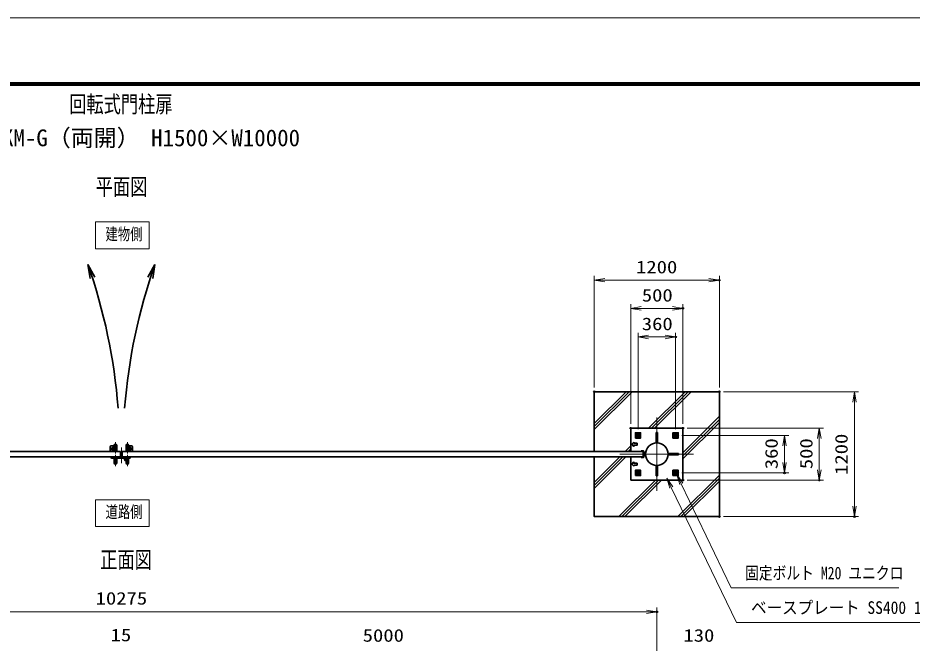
# Model space of a CAD drawing. Units: millimetres at full size. Extents: x -11880 to 11880, y -8400 to 8400.
# Drawn here: x -1142 to 7438, y 2397 to 8400 of the extents above; entities that cross this region are included whole.
import ezdxf
from ezdxf.enums import TextEntityAlignment as Align

# ---------------------------------------------------------------- set-up
doc = ezdxf.new("R2010")
doc.units = ezdxf.units.MM
doc.header["$LTSCALE"] = 30
doc.header["$PDMODE"] = 32
doc.header["$PDSIZE"] = 15
for name, pattern in [('DASHED', [7.5, 6, -1.5]), ('USER1', [18, 12, -1.5, 3, -1.5]), ('USER2', [9, 6, -0.75, 1.5, -0.75])]:
    doc.linetypes.add(name, pattern=pattern)
for name, color, linetype, lineweight in [('0-0_D-TTL', 7, 'Continuous', 18), ('0-1_外形線', 7, 'Continuous', 35), ('0-2_軸線', 200, 'USER1', 15), ('0-3_細線', 2, 'Continuous', 35), ('0-4_寸法線', 4, 'Continuous', 18), ('0-5_0', 7, 'Continuous', 18), ('0-7_隠れ線', 140, 'DASHED', 18), ('0-A_AM_0N', 7, 'Continuous', 50), ('0-B_AM_7N', 6, 'USER2', 18), ('1-2_AM_4N', 4, 'Continuous', 25), ('1-5_ハッチング', 253, 'Continuous', 13)]:
    doc.layers.add(name, color=color, linetype=linetype, lineweight=lineweight)
for name, color, linetype in [('0-6_Defpoints', 7, 'Continuous'), ('0-E_文字3', 254, 'Continuous'), ('1-4_文字', 254, 'Continuous')]:
    doc.layers.add(name, color=color, linetype=linetype)
doc.styles.add('ＭＳ ゴシック', font='')
doc.styles.get('ＭＳ ゴシック').set_extended_font_data('MS Gothic')

# ---------------------------------------------------------------- blocks, each defined once
blk = doc.blocks.new('A$C4093506B')
at = {"layer": '0-1_外形線'}
for p, q in [((-373.3, 0), (376.7, 0)), ((-373.3, -1755), (-373.3, 0)), ((376.7, -1755), (376.7, 0))]:
    blk.add_line(p, q, dxfattribs=at)
blk.add_arc((1.7, -1755), 375, 180, 0, dxfattribs=at)
at = {"layer": '0-2_軸線', "linetype": 'USER2'}
blk.add_line((1.7, 532.5), (1.7, -2662.5), dxfattribs=at)
blk = doc.blocks.new('A$C031A601E')
at = {"layer": '0-1_外形線'}
for p, q in [((-914.7, 739.2), (-914.7, -610.8)), ((-614.7, -910.8), (585.3, -910.8))]:
    blk.add_line(p, q, dxfattribs=at)
blk.add_lwpolyline([(885.3, -610.8), (885.3, 739.2), (-914.7, 739.2)], dxfattribs=at)
for centre, start, end in [((-614.7, -610.8), 180, 270), ((585.3, -610.8), 270, 0)]:
    blk.add_arc(centre, 300, start, end, dxfattribs=at)
at = {"layer": '0-2_軸線'}
for q in [(-14.7, 645.4), (-670.9, -10.8), (641.6, -10.8), (-14.7, -667.1)]:
    blk.add_line((-14.7, -10.8), q, dxfattribs=at)
at = {"layer": '0-3_細線'}
blk.add_circle((-14.7, -10.8), 525, dxfattribs=at)
at = {"layer": '0-7_隠れ線', "linetype": 'Continuous'}
blk.add_line((-914.7, 589.2), (885.3, 589.2), dxfattribs=at)
at = {"layer": '0-7_隠れ線'}
for radius in [420, 315, 285]:
    blk.add_circle((-14.7, -10.8), radius, dxfattribs=at)
blk = doc.blocks.new('U50')
at = {"layer": '0-A_AM_0N'}
blk.add_lwpolyline([(19884584.1, 87175307.4), (19885034.1, 87175047.6), (19885484.1, 87175307.4), (19885484.1, 87175827), (19885034.1, 87176086.8), (19884584.1, 87175827)], close=True, dxfattribs=at)
for radius in [450, 259.4]:
    blk.add_circle((19885034.1, 87175567.2), radius, dxfattribs=at)
at = {"layer": '0-B_AM_7N'}
for p, q in [((19884462.5, 87175567.2), (19885605.7, 87175567.2)), ((19885034.1, 87176138.7), (19885034.1, 87174995.6))]:
    blk.add_line(p, q, dxfattribs=at)
at = {"layer": '1-2_AM_4N'}
blk.add_arc((19885034.1, 87175567.2), 300, 260, 170, dxfattribs=at)
blk = doc.blocks.new('U51')
at = {"layer": '0-A_AM_0N'}
blk.add_lwpolyline([(19895384.1, 87175307.4), (19895834.1, 87175047.6), (19896284.1, 87175307.4), (19896284.1, 87175827), (19895834.1, 87176086.8), (19895384.1, 87175827)], close=True, dxfattribs=at)
for radius in [450, 259.4]:
    blk.add_circle((19895834.1, 87175567.2), radius, dxfattribs=at)
at = {"layer": '0-B_AM_7N'}
for p, q in [((19895262.5, 87175567.2), (19896405.7, 87175567.2)), ((19895834.1, 87176138.7), (19895834.1, 87174995.6))]:
    blk.add_line(p, q, dxfattribs=at)
at = {"layer": '1-2_AM_4N'}
blk.add_arc((19895834.1, 87175567.2), 300, 260, 170, dxfattribs=at)
blk = doc.blocks.new('U52')
at = {"layer": '0-A_AM_0N'}
blk.add_lwpolyline([(19895384.1, 87164507.4), (19895834.1, 87164247.6), (19896284.1, 87164507.4), (19896284.1, 87165027), (19895834.1, 87165286.8), (19895384.1, 87165027)], close=True, dxfattribs=at)
for radius in [450, 259.4]:
    blk.add_circle((19895834.1, 87164767.2), radius, dxfattribs=at)
at = {"layer": '0-B_AM_7N'}
for p, q in [((19895262.5, 87164767.2), (19896405.7, 87164767.2)), ((19895834.1, 87165338.7), (19895834.1, 87164195.6))]:
    blk.add_line(p, q, dxfattribs=at)
at = {"layer": '1-2_AM_4N'}
blk.add_arc((19895834.1, 87164767.2), 300, 260, 170, dxfattribs=at)
blk = doc.blocks.new('U53')
at = {"layer": '0-A_AM_0N'}
blk.add_lwpolyline([(19884584.1, 87164507.4), (19885034.1, 87164247.6), (19885484.1, 87164507.4), (19885484.1, 87165027), (19885034.1, 87165286.8), (19884584.1, 87165027)], close=True, dxfattribs=at)
for radius in [450, 259.4]:
    blk.add_circle((19885034.1, 87164767.2), radius, dxfattribs=at)
at = {"layer": '0-B_AM_7N'}
for p, q in [((19884462.5, 87164767.2), (19885605.7, 87164767.2)), ((19885034.1, 87165338.7), (19885034.1, 87164195.6))]:
    blk.add_line(p, q, dxfattribs=at)
at = {"layer": '1-2_AM_4N'}
blk.add_arc((19885034.1, 87164767.2), 300, 260, 170, dxfattribs=at)
blk = doc.blocks.new('ddgfdgggg')
at = {"layer": '0-1_外形線'}
for p, q in [((0, 720), (8880, 720)), ((0, 360), (8880, 360)), ((360, 0), (360, 360)), ((720, 0), (720, 360)), ((3480, 240), (3480, 360)), ((3540, 144), (3540, 240)), ((4620, 240), (4620, 144)), ((7080, 240), (7080, 360)), ((8280, 240), (7080, 240)), ((7140, 144), (7140, 240)), ((8220, 240), (8220, 144)), ((8280, 360), (8280, 240)), ((8880, 360), (8880, 720)), ((13680, 240), (13680, 720)), ((13680, 720), (19680, 720)), ((13680, 240), (19680, 240)), ((14340, 24), (14340, 120)), ((15180, -360), (15180, 240)), ((15420, 120), (15420, 24)), ((17940, 24), (17940, 120)), ((18180, -360), (18180, 240)), ((19020, 120), (19020, 24)), ((19680, 720), (19680, 240)), ((0, -720), (20459.5, -720)), ((623.5, -360), (20506.9, -360)), ((4320, -156), (3840, -156)), ((7920, -156), (7440, -156)), ((15120, -276), (14640, -276)), ((15000, -2400), (15000, -1320)), ((15240, -1080), (18120, -1080)), ((15960, -1080), (15960, -720)), ((15960, -1595), (17400, -1595)), ((17400, -1080), (17400, -720)), ((18720, -276), (18240, -276)), ((18360, -2400), (18360, -1320)), ((21386.8, -968.5), (20459.5, -720)), ((21480, -620.7), (20506.9, -360)), ((21386.8, -968.5), (21480, -620.7))]:
    blk.add_line(p, q, dxfattribs=at)
for points in [[(4680, 360), (4680, 240), (3480, 240)], [(15480, 240), (15480, 120), (14280, 120), (14280, 240)], [(19080, 240), (19080, 120), (17880, 120), (17880, 240)]]:
    blk.add_lwpolyline(points, dxfattribs=at)
for centre, radius, start, end in [((0, 0), 720, 90, 0), ((0, 0), 360, 90, 0), ((3840, 144), 300, 180, 270), ((4320, 144), 300, 270, 0.00002), ((7440, 144), 300, 180, 270), ((7920, 144), 300, 270, 0.00002), ((14640, 24), 300, 180, 270), ((15120, 24), 300, 270, 0.00002), ((18240, 24), 300, 180, 270), ((18720, 24), 300, 270, 0.00002), ((15240, -1320), 240, 90.00002, 180), ((16680, -2400), 1680, 180, 0), ((16680, -2400), 1080, 131.8103, 48.18971), ((18120, -1320), 240, 0.00002, 90.00002)]:
    blk.add_arc(centre, radius, start, end, dxfattribs=at)
at = {"layer": '0-2_軸線'}
for q in [(0, 1526.2), (0, -1526.2), (1526.2, 0)]:
    blk.add_line((0, 0), q, dxfattribs=at)
at = {"layer": '0-7_隠れ線', "linetype": 'Continuous'}
for p, q in [((16080, 720), (16380, 420)), ((16380, 420), (16980, 420)), ((16380, -1080), (16380, 420)), ((16500, -1080), (16500, 420)), ((16860, -1080), (16860, 420)), ((17280, 720), (16980, 420)), ((16980, -1080), (16980, 420)), ((15960, -720), (15960, -360)), ((17400, -720), (17400, -360))]:
    blk.add_line(p, q, dxfattribs=at)
blk = doc.blocks.new('_Open')
at = {"layer": '0-5_0', "color": 4}
blk.add_line((-30, 5), (0, 0), dxfattribs=at)
blk.add_lwpolyline([(-30, -5), (0, 0), (-30, 0)], dxfattribs=at)
blk = doc.blocks.new('S36')
at = {"layer": '0-4_寸法線'}
for points in [[(19960103, 87131631.1), (19911810.2, 87131631.1), (19897488.6, 87161644.7), (19896196.6, 87164352.2)], [(19897939.9, 87161860), (19896196.6, 87164352.2), (19897037.3, 87161429.4)]]:
    blk.add_lwpolyline(points, dxfattribs=at)
at = {"layer": '0-4_寸法線', "color": 254, "style": 'ＭＳ ゴシック', "width": 0.8}
blk.add_text('固定ボルト M20 ユニクロ', height=3637, dxfattribs=at).set_placement((19915819.2, 87133031.6), align=Align.BOTTOM_LEFT)
blk = doc.blocks.new('S37')
at = {"layer": '0-4_寸法線'}
for points in [[(19967346.2, 87121674), (19913379.8, 87121674), (19894596, 87160581), (19893291.7, 87163282.6)], [(19895046.3, 87160798.4), (19893291.7, 87163282.6), (19894145.8, 87160363.6)]]:
    blk.add_lwpolyline(points, dxfattribs=at)
at = {"layer": '0-4_寸法線', "color": 254, "style": 'ＭＳ ゴシック', "width": 0.9}
blk.add_text('ベースプレート SS400 19t', height=3637, dxfattribs=at).set_placement((19917579.8, 87123074.6), align=Align.BOTTOM_LEFT)

msp = doc.modelspace()

# ---------------------------------------------------------------- linework, layer by layer
at = {"layer": '0-0_D-TTL'}
for points in [[(-11879.94, -8400.34), (11880.06, -8400.34), (11880.06, 8399.66), (-11879.94, 8399.66)], [(-11116.23, 7779.09), (11116.34, 7779.09), (11116.34, -7778.06), (-11116.23, -7778.06)], [(-11109.16, 7772.02), (11109.27, 7772.02), (11109.27, -7770.98), (-11109.16, -7770.98)], [(-11102.09, 7764.94), (11102.2, 7764.94), (11102.2, -7763.91), (-11102.09, -7763.91)], [(-11095.01, 7757.87), (11095.13, 7757.87), (11095.13, -7756.84), (-11095.01, -7756.84)], [(-11087.94, 7750.8), (11088.06, 7750.8), (11088.06, -7749.77), (-11087.94, -7749.77)]]:
    msp.add_lwpolyline(points, close=True, dxfattribs=at)
at = {"layer": '0-1_外形線'}
for p, q in [((4388.1, 4235.92), (4388.1, 4810.92)), ((4738.1, 4460.92), (4738.1, 4235.92)), ((5238.1, 4460.92), (4738.1, 4460.92)), ((5238.1, 3960.92), (5238.1, 4460.92)), ((4838.1, 4241.92), (4858.1, 4241.92)), ((4858.1, 4185.92), (4858.1, 4235.92)), ((4864.1, 4235.92), (4864.1, 4185.92)), ((4864.1, 4223.42), (4880.67, 4223.42)), ((4738.1, 4185.92), (4738.1, 3960.92)), ((4880.67, 4198.42), (4864.1, 4198.42)), ((4738.1, 3960.92), (5238.1, 3960.92))]:
    msp.add_line(p, q, dxfattribs=at)
for points in [[(4388.1, 4810.92), (5588.1, 4810.92), (5588.1, 3610.92), (4388.1, 3610.92), (4388.1, 4185.92)], [(4858.1, 4235.92), (4838.1, 4235.92), (4838.1, 4241.92)], [(4858.1, 4179.92), (4838.1, 4179.92), (4838.1, 4185.92), (4858.1, 4185.92)]]:
    msp.add_lwpolyline(points, dxfattribs=at)
for points in [[(4783.1, 4365.92), (4833.1, 4365.92), (4833.1, 4415.92), (4783.1, 4415.92)], [(5143.1, 4365.92), (5193.1, 4365.92), (5193.1, 4415.92), (5143.1, 4415.92)], [(-156.9, 4235.92), (-5156.9, 4235.92), (-5156.9, 4185.92), (-156.9, 4185.92)], [(-141.9, 4235.92), (4858.1, 4235.92), (4858.1, 4185.92), (-141.9, 4185.92)], [(4783.1, 4005.92), (4833.1, 4005.92), (4833.1, 4055.92), (4783.1, 4055.92)], [(5143.1, 4005.92), (5193.1, 4005.92), (5193.1, 4055.92), (5143.1, 4055.92)]]:
    msp.add_lwpolyline(points, close=True, dxfattribs=at)
for centre, radius in [((4988.1, 4210.92), 108.15), ((-226.9, 4260.92), 12.5), ((-71.9, 4260.92), 12.5)]:
    msp.add_circle(centre, radius, dxfattribs=at)
for centre, start, end in [((4858.1, 4235.92), 0, 90), ((4858.1, 4185.92), 270, 0)]:
    msp.add_arc(centre, 6, start, end, dxfattribs=at)
at = {"layer": '0-2_軸線'}
for p, q in [((4988.1, 4210.92), (4988.1, 4564.48)), ((-226.9, 4260.92), (-240.65, 4260.92)), ((-226.9, 4260.92), (-226.9, 4274.67)), ((-226.9, 4260.92), (-226.9, 4247.17)), ((-226.9, 4260.92), (-213.15, 4260.92)), ((-149.4, 4274.51), (-149.4, 4123.56)), ((-149.4, 4274.51), (-149.4, 4123.56)), ((-71.9, 4260.92), (-85.65, 4260.92)), ((-71.9, 4260.92), (-71.9, 4274.67)), ((-71.9, 4260.92), (-58.15, 4260.92)), ((-71.9, 4260.92), (-71.9, 4247.17)), ((4988.1, 4210.92), (4634.54, 4210.92)), ((4858.1, 4210.92), (5018.59, 4210.92)), ((4988.1, 4210.92), (5341.65, 4210.92)), ((4988.1, 4210.92), (4988.1, 3857.37))]:
    msp.add_line(p, q, dxfattribs=at)
at = {"layer": '0-3_細線'}
for p, q in [((-470.72, 6031.66), (-449.69, 5896.97)), ((-470.72, 6031.66), (-403.02, 5910.48)), ((171.91, 6031.66), (104.21, 5910.48)), ((171.91, 6031.66), (150.88, 5896.97)), ((4982.1, 4418.82), (4982.1, 4318.91)), ((4864.1, 4227.42), (4868.1, 4223.42)), ((4768.1, 4135.92), (4748.1, 4115.92)), ((4768.1, 4135.92), (4768.1, 4125.92)), ((4768.1, 4125.92), (4798.1, 4125.92)), ((4798.1, 4125.92), (4798.1, 4105.92)), ((4868.1, 4198.42), (4864.1, 4194.42)), ((4748.1, 4115.92), (4768.1, 4095.92)), ((4798.1, 4105.92), (4768.1, 4105.92)), ((4768.1, 4095.92), (4768.1, 4105.92))]:
    msp.add_line(p, q, dxfattribs=at)
for points in [[(4982.1, 4418.82), (4994.1, 4418.82), (4994.1, 4319.07)], [(4768.1, 4325.92), (4748.1, 4305.92), (4768.1, 4285.92), (4768.1, 4295.92)], [(4768.1, 4325.92), (4768.1, 4315.92), (4798.1, 4315.92), (4798.1, 4295.92), (4768.1, 4295.92)], [(5096.08, 4216.92), (5196, 4216.92), (5196, 4204.92), (5096.08, 4204.92)], [(4982.1, 4102.94), (4982.1, 4003.02), (4994.1, 4003.02), (4994.1, 4102.77)]]:
    msp.add_lwpolyline(points, dxfattribs=at)
for centre, start, end in [((-5619.31, 4228.25), 4.47285, 19.30394), ((5320.51, 4228.25), 160.69606, 175.52715)]:
    msp.add_arc(centre, 5455.3, start, end, dxfattribs=at)
at = {"layer": '0-4_寸法線'}
for p, q in [((4388.1, 4850.92), (4388.1, 5921.86)), ((5588.1, 4850.92), (5588.1, 5921.86)), ((4388.1, 5881.86), (5588.1, 5881.86)), ((4738.1, 4500.92), (4738.1, 5650.92)), ((4738.1, 5610.92), (5238.1, 5610.92)), ((5238.1, 4500.92), (5238.1, 5650.92)), ((4808.1, 4449.97), (4808.1, 5376.01)), ((4808.1, 5336.01), (5168.1, 5336.01)), ((5168.1, 4449.97), (5168.1, 5376.01)), ((5628.1, 4810.92), (6924.44, 4810.92)), ((6884.44, 4810.92), (6884.44, 3610.92)), ((5227.15, 4390.92), (6253.45, 4390.92)), ((5278.1, 4460.92), (6587.3, 4460.92)), ((6213.45, 4390.92), (6213.45, 4030.92)), ((6547.3, 4460.92), (6547.3, 3960.92)), ((5227.15, 4030.92), (6253.45, 4030.92)), ((5278.1, 3960.92), (6587.3, 3960.92)), ((5628.1, 3610.92), (6924.44, 3610.92)), ((-5286.9, 2697.26), (4988.1, 2697.26)), ((4988.1, 821.26), (4988.1, 2737.26))]:
    msp.add_line(p, q, dxfattribs=at)
for points in [[(-399.08, 6183.05), (116.18, 6183.05), (116.18, 6440.13), (-399.08, 6440.13)], [(-399.08, 3516.3), (116.18, 3516.3), (116.18, 3773.37), (-399.08, 3773.37)]]:
    msp.add_lwpolyline(points, close=True, dxfattribs=at)
at = {"layer": '0-6_Defpoints'}
for p in [(5588.1, 5881.86), (5238.1, 5610.92), (5168.1, 5336.01), (4388.1, 4810.92), (5588.1, 4810.92), (5588.1, 4810.92), (4738.1, 4460.92), (5238.1, 4460.92), (5238.1, 4460.92), (4808.1, 4409.97), (5168.1, 4409.97), (5187.15, 4390.92), (5187.15, 4030.92), (6213.45, 4030.92), (5238.1, 3960.92), (6547.3, 3960.92), (5588.1, 3610.92), (6884.44, 3610.92), (4988.1, 2697.26)]:
    msp.add_point(p, dxfattribs=at)
at = {"layer": '0-7_隠れ線'}
for centre in [(4808.1, 4390.92), (5168.1, 4390.92), (4808.1, 4030.92), (5168.1, 4030.92)]:
    msp.add_circle(centre, 20, dxfattribs=at)
at = {"layer": '1-5_ハッチング'}
for p, q in [((4388.1, 4505.57), (4693.45, 4810.92)), ((4388.1, 4476.57), (4722.45, 4810.92)), ((4388.1, 4447.57), (4751.45, 4810.92)), ((4909.14, 4460.92), (5259.14, 4810.92)), ((4938.14, 4460.92), (5288.14, 4810.92)), ((4967.14, 4460.92), (5317.14, 4810.92)), ((5238.1, 4224.2), (5588.1, 4574.2)), ((5238.1, 4195.2), (5588.1, 4545.2)), ((5238.1, 4166.2), (5588.1, 4516.2)), ((4684.14, 4235.92), (4738.1, 4289.88)), ((4713.14, 4235.92), (4738.1, 4260.88)), ((4388.1, 3939.88), (4634.14, 4185.92)), ((4388.1, 3910.88), (4663.14, 4185.92)), ((4388.1, 3881.88), (4692.14, 4185.92)), ((4624.82, 3610.92), (4974.82, 3960.92)), ((4653.82, 3610.92), (5003.82, 3960.92)), ((4682.82, 3610.92), (5032.82, 3960.92)), ((5190.51, 3610.92), (5588.1, 4008.51)), ((5219.51, 3610.92), (5588.1, 3979.51)), ((5248.51, 3610.92), (5588.1, 3950.51))]:
    msp.add_line(p, q, dxfattribs=at)

# ---------------------------------------------------------------- block references
at = {"layer": '0-1_外形線', "yscale": 0.03333333, "rotation": 180}
for name, p, xscale in [('A$C031A601E', (-226.41, 4260.56), -0.03333333), ('A$C4093506B', (-206.85, 4235.92), 0.03333333), ('A$C4093506B', (-91.96, 4235.92), -0.03333333), ('A$C031A601E', (-72.39, 4260.56), 0.03333333)]:
    msp.add_blockref(name, p, dxfattribs=dict(at, xscale=xscale))
at = {"layer": '0-1_外形線'}
for name, p, xscale, yscale in [('ddgfdgggg', (-243.4, 4179.92), 0.008333333, 0.008333333), ('A$C4093506B', (-206.85, 4185.92), -0.03333333, 0.03333333), ('A$C4093506B', (-91.96, 4185.92), 0.03333333, 0.03333333)]:
    msp.add_blockref(name, p, dxfattribs=dict(at, xscale=xscale, yscale=yscale))
at = {"layer": '0-4_寸法線', "xscale": 3.333333, "yscale": 3.333333}
for p, rotation in [((4388.1, 5881.86), 180), ((4738.1, 5610.92), 180), ((4808.1, 5336.01), 180), ((6884.44, 4810.92), 90), ((6213.45, 4390.92), 90), ((6547.3, 4460.92), 90), ((6213.45, 4030.92), 270), ((6547.3, 3960.92), 270), ((6884.44, 3610.92), 270)]:
    msp.add_blockref('_Open', p, dxfattribs=dict(at, rotation=rotation))
at = {"layer": '0-4_寸法線'}
for name, p, xscale, yscale in [('_Open', (5588.1, 5881.86), 3.333333, 3.333333), ('_Open', (5238.1, 5610.92), 3.333333, 3.333333), ('_Open', (5168.1, 5336.01), 3.333333, 3.333333), ('S37', (-658026.37, -2901461.32), 0.03333333, 0.03333333), ('S36', (-658026.37, -2901461.32), 0.03333333, 0.03333333), ('_Open', (4988.1, 2697.26), 3.333333, 3.333333)]:
    msp.add_blockref(name, p, dxfattribs=dict(at, xscale=xscale, yscale=yscale))
at = {"layer": '0-A_AM_0N', "xscale": 0.03333333, "yscale": 0.03333333}
for name in ['U50', 'U51', 'U53', 'U52']:
    msp.add_blockref(name, (-658026.37, -2901461.32), dxfattribs=at)

# ---------------------------------------------------------------- texts
at = {"layer": '0-1_外形線', "style": 'ＭＳ ゴシック', "width": 0.75}
for s, p in [('建物側', (-301.49, 6231.76)), ('道路側', (-301.49, 3565.01))]:
    msp.add_text(s, height=115.5, dxfattribs=at).set_placement(p, align=Align.BOTTOM_LEFT)
at = {"layer": '0-4_寸法線', "color": 254, "style": 'ＭＳ ゴシック', "width": 1.2}
for s, p in [('1200', (4788.9, 5910.54)), ('500', (4844.1, 5639.61)), ('360', (4844.1, 5364.69)), ('10275', (-396.6, 2729.95)), ('15', (-252.6, 2377.93)), ('5000', (2166.1, 2373.93)), ('130', (5243.43, 2373.93))]:
    msp.add_text(s, height=121.2, dxfattribs=at).set_placement(p, align=Align.BOTTOM_LEFT)
for s, p in [('1200', (6855.75, 4011.72)), ('360', (6184.76, 4066.92)), ('500', (6518.62, 4066.92))]:
    msp.add_text(s, height=121.2, rotation=90, dxfattribs=at).set_placement(p, align=Align.BOTTOM_LEFT)
at = {"layer": '0-E_文字3', "style": 'ＭＳ ゴシック', "width": 0.75}
msp.add_text('回転式門柱扉', height=161.7, dxfattribs=at).set_placement((-650.52, 7441.6), align=Align.BOTTOM_LEFT)
at = {"layer": '0-E_文字3', "style": 'ＭＳ ゴシック'}
msp.add_text('SU-TKM-G（両開） H1500×W10000', height=161.6, dxfattribs=at).set_placement((-1734.94, 7118.63), align=Align.BOTTOM_LEFT)
at = {"layer": '1-4_文字', "style": 'ＭＳ ゴシック', "width": 0.75}
for s, p in [('平面図', (-396.14, 6649.6)), ('正面図', (-352.72, 3068.39))]:
    msp.add_text(s, height=161.7, dxfattribs=at).set_placement(p, align=Align.BOTTOM_LEFT)

doc.saveas('drawing.dxf')
